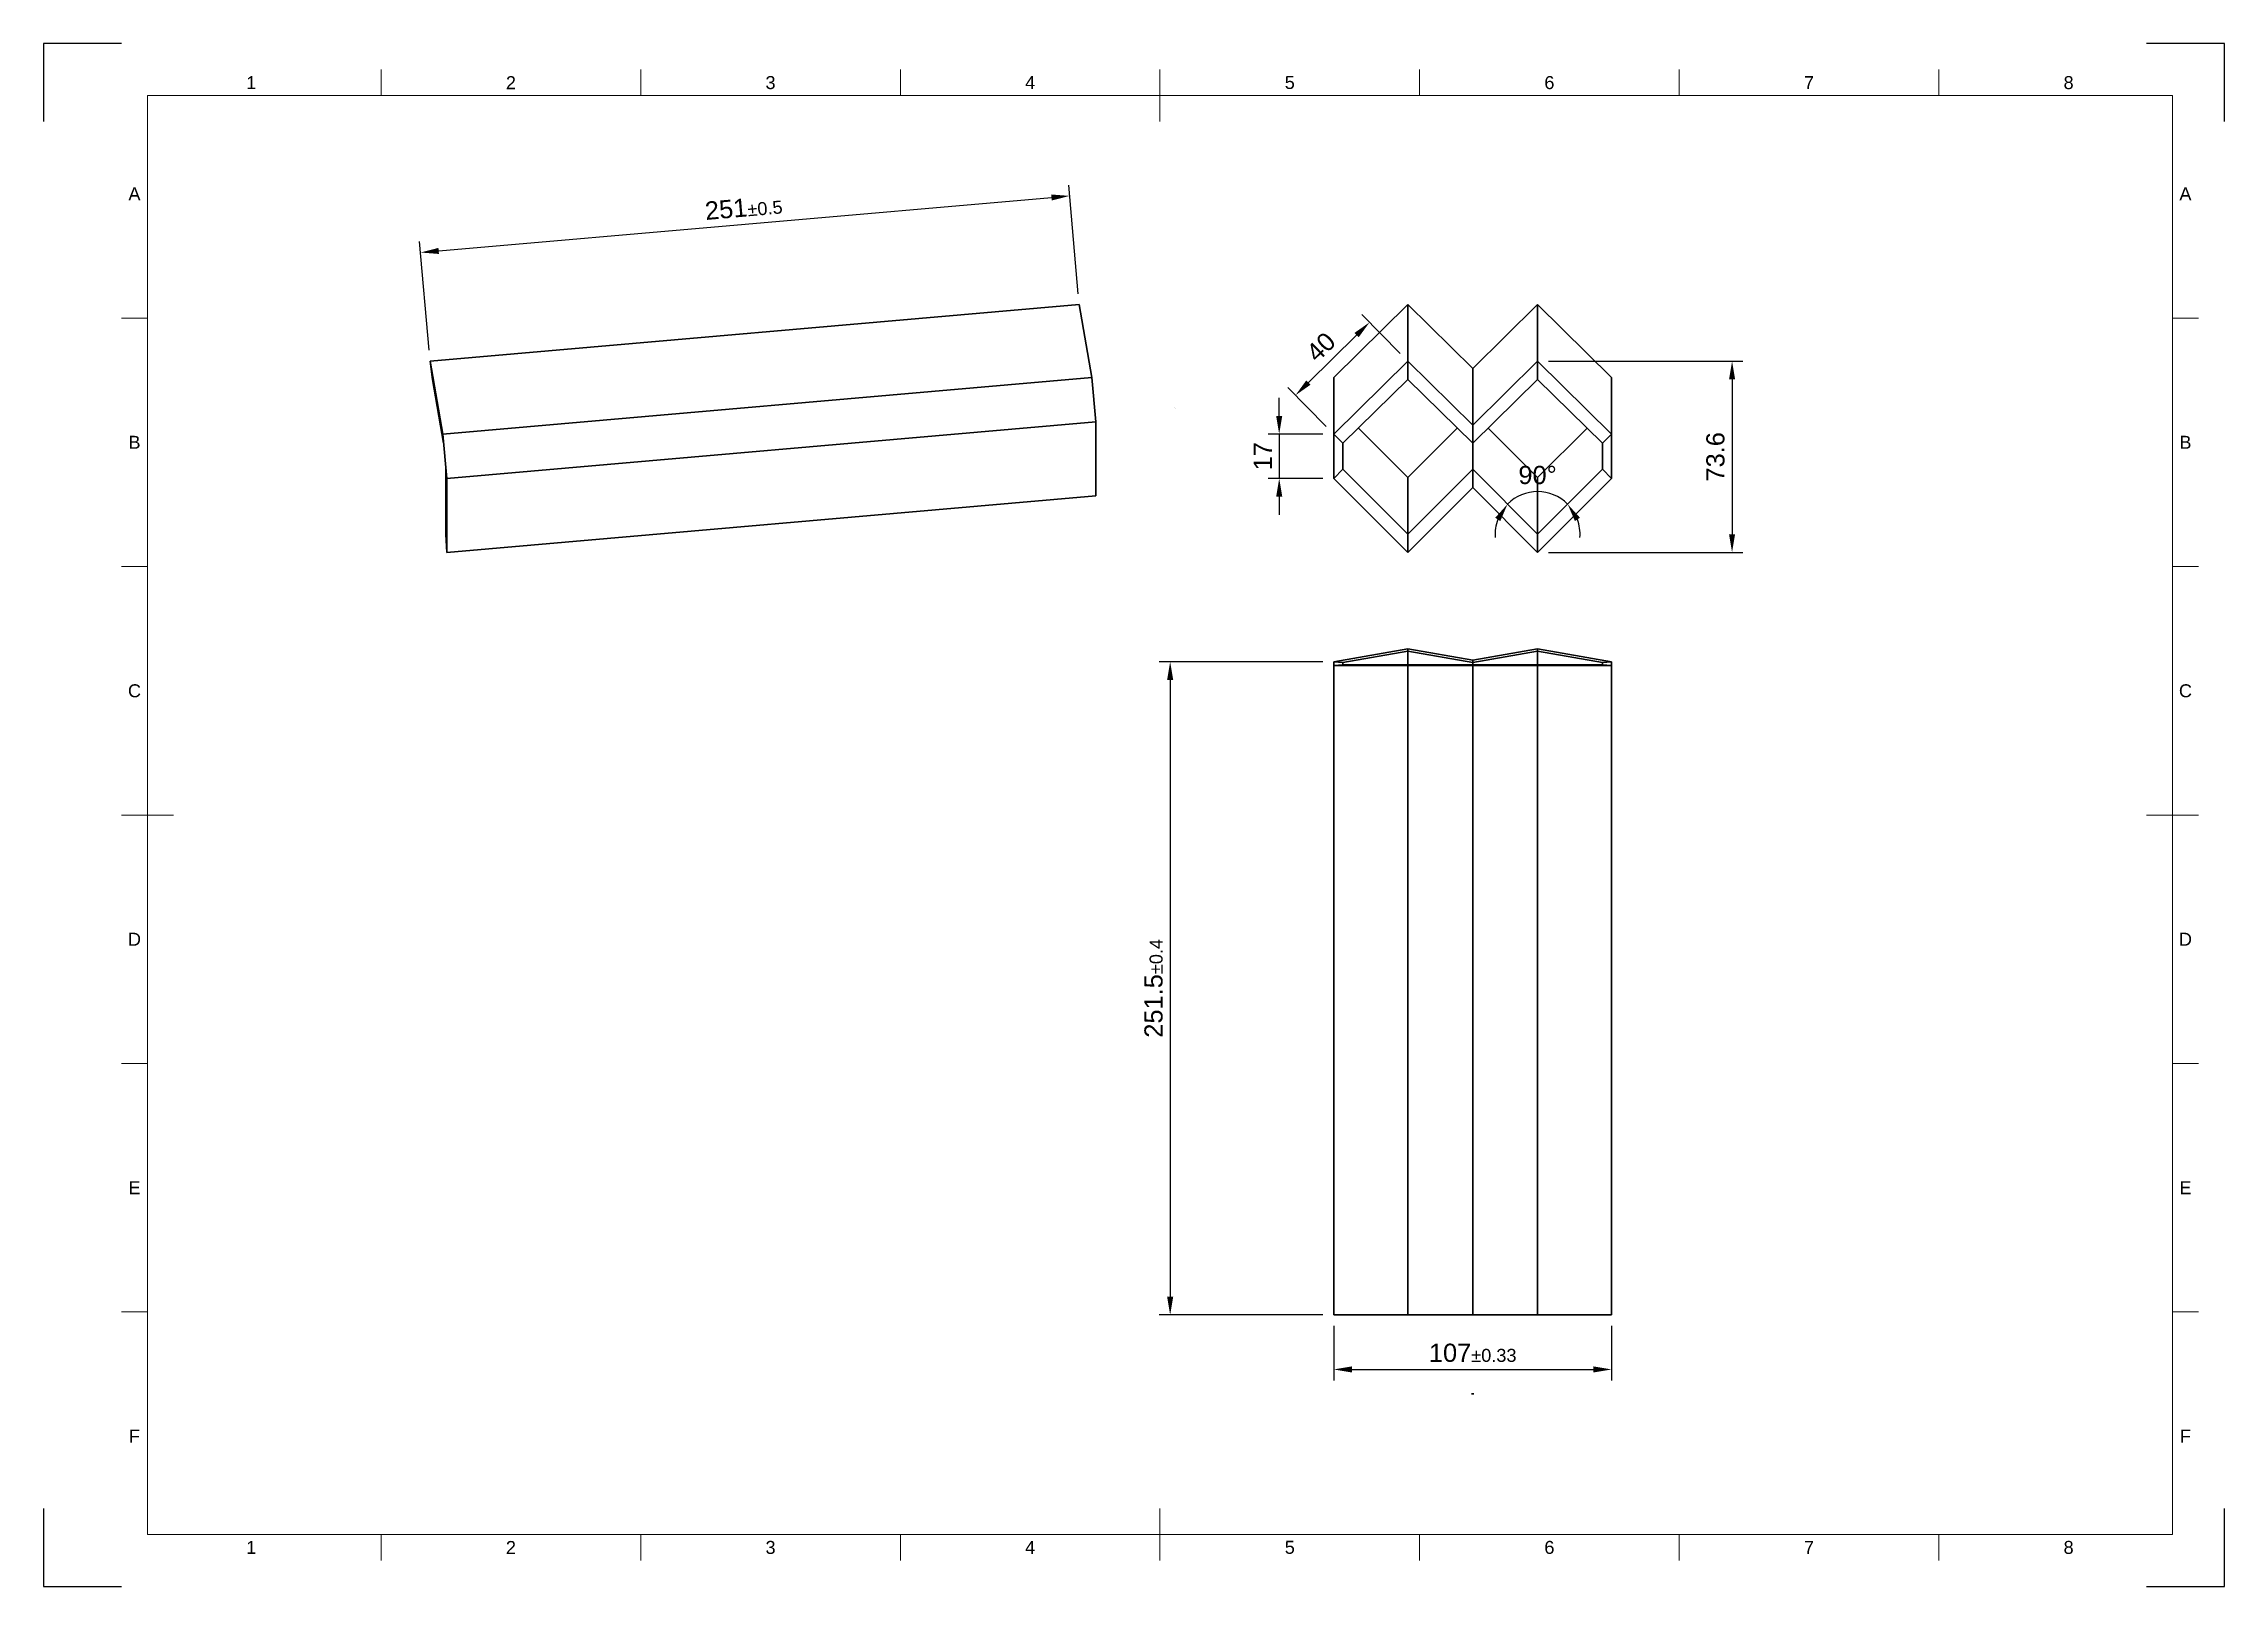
# Model space of a CAD drawing. Header units: millimetres. Extents: x 0 to 420, y 0 to 297.
import ezdxf
from ezdxf.enums import TextEntityAlignment as Align

# ---------------------------------------------------------------- set-up
doc = ezdxf.new("R2010")
doc.units = ezdxf.units.MM
doc.header["$LTSCALE"] = 0.75
for name, color, linetype, lineweight in [('BORDER', 7, 'Continuous', 18), ('FD_Dimensions', 7, 'Continuous', 18), ('Visible', 7, 'Continuous', 35)]:
    doc.layers.add(name, color=color, linetype=linetype, lineweight=lineweight)
doc.styles.add('FusionTitle', font='arial.ttf')
doc.styles.get("Standard").update_dxf_attribs({"font": 'arial.ttf'})
doc.dimstyles.new('Dim-ISO-25', dxfattribs={"dimtxt": 3.5, "dimasz": 3.5, "dimexe": 2.1, "dimexo": 2.1, "dimgap": 1.4, "dimtad": 1, "dimdsep": 46, "dimtxsty": 'Standard', "dimcen": 0, "dimazin": 2, "dimtp": 0.1, "dimtm": 0.1, "dimtfac": 0.714286, "dimtmove": 0, "dimatfit": 3, "dimfxl": 1, "dimarcsym": 0})

# ---------------------------------------------------------------- blocks, each defined once
blk = doc.blocks.new('ISO_A3_SHEET')
at = {"layer": 'BORDER'}
for p, q in [((65, 292), (65, 287)), ((115, 292), (115, 287)), ((165, 292), (165, 287)), ((215, 292), (215, 282)), ((265, 292), (265, 287)), ((315, 292), (315, 287)), ((365, 292), (365, 287)), ((410, 287), (20, 287)), ((20, 287), (20, 10)), ((410, 287), (410, 10)), ((15, 244.16666), (20, 244.16666)), ((415, 244.16666), (410, 244.16666)), ((15, 196.33333), (20, 196.33333)), ((415, 196.33333), (410, 196.33333)), ((15, 148.5), (25, 148.5)), ((415, 148.5), (405, 148.5)), ((15, 100.66667), (20, 100.66667)), ((415, 100.66667), (410, 100.66667)), ((15, 52.83334), (20, 52.83334)), ((415, 52.83334), (410, 52.83334)), ((215, 5), (215, 15)), ((20, 10), (410, 10)), ((65, 5), (65, 10)), ((115, 5), (115, 10)), ((165, 5), (165, 10)), ((265, 5), (265, 10)), ((315, 5), (315, 10)), ((365, 5), (365, 10))]:
    blk.add_line(p, q, dxfattribs=at)
at = {"layer": 'Defpoints'}
for p, q in [((15, 297), (0, 297)), ((0, 297), (0, 282)), ((420, 297), (405, 297)), ((420, 282), (420, 297)), ((0, 15), (0, 0)), ((420, 0), (420, 15)), ((0, 0), (15, 0)), ((405, 0), (420, 0))]:
    blk.add_line(p, q, dxfattribs=at)
at = {"layer": 'BORDER', "style": 'FusionTitle'}
for s, p in [('1', (40, 289.5)), ('2', (90, 289.5)), ('3', (140, 289.5)), ('4', (190, 289.5)), ('5', (240, 289.5)), ('6', (290, 289.5)), ('7', (340, 289.5)), ('8', (390, 289.5)), ('A', (17.5, 268.08333)), ('A', (412.5, 268.08333)), ('B', (17.5, 220.25)), ('B', (412.5, 220.25)), ('C', (17.5, 172.41667)), ('C', (412.5, 172.41667)), ('D', (17.5, 124.58334)), ('D', (412.5, 124.58334)), ('E', (17.5, 76.75001)), ('E', (412.5, 76.75001)), ('F', (17.5, 28.91668)), ('F', (412.5, 28.91668)), ('1', (40, 7.5)), ('2', (90, 7.5)), ('3', (140, 7.5)), ('4', (190, 7.5)), ('5', (240, 7.5)), ('6', (290, 7.5)), ('7', (340, 7.5)), ('8', (390, 7.5))]:
    blk.add_text(s, height=2.5, dxfattribs=at).set_placement(p, align=Align.MIDDLE)
blk = doc.blocks.new('*D12')
at = {"layer": 'Defpoints', "color": 0, "transparency": 16777216}
for p in [(287.729997, 235.867511), (287.729997, 199.043815), (325.182378, 199.043815)]:
    blk.add_point(p, dxfattribs=at)
at = {"layer": 'FD_Dimensions', "color": 0, "lineweight": -2, "transparency": 16777216}
for p, q in [((289.829997, 235.867511), (327.282378, 235.867511)), ((325.182378, 232.367511), (325.182378, 202.543815)), ((289.829997, 199.043815), (327.282378, 199.043815))]:
    blk.add_line(p, q, dxfattribs=at)
at = {"layer": 'FD_Dimensions', "color": 0, "transparency": 16777216}
for points in [[(324.599045, 232.367511), (325.765711, 232.367511), (325.182378, 235.867511)], [(324.599045, 202.543815), (325.765711, 202.543815), (325.182378, 199.043815)]]:
    blk.add_solid(points, dxfattribs=at)
at = {"layer": 'FD_Dimensions', "color": 0, "transparency": 16777216, "insert": (321.994179, 217.455663), "char_height": 3.5, "attachment_point": 5, "rotation": 90}
blk.add_mtext('73.6', dxfattribs=at)
blk = doc.blocks.new('*D13')
at = {"layer": 'Defpoints', "color": 0, "transparency": 16777216}
for p in [(248.465578, 178.001908), (216.965578, 52.26018), (248.465578, 52.26018)]:
    blk.add_point(p, dxfattribs=at)
at = {"layer": 'FD_Dimensions', "color": 0, "lineweight": -2, "transparency": 16777216}
for p, q in [((246.365578, 178.001908), (214.865578, 178.001908)), ((216.965578, 174.501908), (216.965578, 55.76018)), ((246.365578, 52.26018), (214.865578, 52.26018))]:
    blk.add_line(p, q, dxfattribs=at)
at = {"layer": 'FD_Dimensions', "color": 0, "transparency": 16777216}
for points in [[(216.382245, 174.501908), (217.548911, 174.501908), (216.965578, 178.001908)], [(216.382245, 55.76018), (217.548911, 55.76018), (216.965578, 52.26018)]]:
    blk.add_solid(points, dxfattribs=at)
at = {"layer": 'FD_Dimensions', "color": 0, "transparency": 16777216, "insert": (213.778572, 115.131044), "char_height": 3.5, "attachment_point": 5, "rotation": 90}
blk.add_mtext('251.5{\\H2.5;±0.4}', dxfattribs=at)
blk = doc.blocks.new('*D14')
at = {"layer": 'Defpoints', "color": 0, "transparency": 16777216}
for p in [(197.600265, 267.683195), (199.423711, 246.762511), (74.423711, 235.867511)]:
    blk.add_point(p, dxfattribs=at)
at = {"layer": 'FD_Dimensions', "color": 0, "lineweight": -2, "transparency": 16777216}
for p, q in [((199.241367, 248.854579), (197.41792, 269.775264)), ((76.087045, 257.092103), (194.113484, 267.379287)), ((74.241367, 237.959579), (72.41792, 258.880264))]:
    blk.add_line(p, q, dxfattribs=at)
at = {"layer": 'FD_Dimensions', "color": 0, "transparency": 16777216}
for points in [[(194.062833, 267.960418), (194.164135, 266.798157), (197.600265, 267.683195)], [(76.036394, 257.673233), (76.137697, 256.510973), (72.600265, 256.788195)]]:
    blk.add_solid(points, dxfattribs=at)
at = {"layer": 'FD_Dimensions', "color": 0, "transparency": 16777216, "insert": (134.823534, 265.410664), "char_height": 3.5, "attachment_point": 5, "rotation": 4.98132308}
blk.add_mtext('251{\\H2.5;±0.5}', dxfattribs=at)
blk = doc.blocks.new('*D15')
at = {"layer": 'Defpoints', "color": 0, "transparency": 16777216}
for p in [(248.465578, 52.26018), (301.994416, 52.26018), (301.994416, 41.76018)]:
    blk.add_point(p, dxfattribs=at)
at = {"layer": 'FD_Dimensions', "color": 0, "lineweight": -2, "transparency": 16777216}
for p, q in [((248.465578, 50.16018), (248.465578, 39.66018)), ((301.994416, 50.16018), (301.994416, 39.66018)), ((251.965578, 41.76018), (298.494416, 41.76018))]:
    blk.add_line(p, q, dxfattribs=at)
at = {"layer": 'FD_Dimensions', "color": 0, "transparency": 16777216}
for points in [[(251.965578, 42.343514), (251.965578, 41.176847), (248.465578, 41.76018)], [(298.494416, 42.343514), (298.494416, 41.176847), (301.994416, 41.76018)]]:
    blk.add_solid(points, dxfattribs=at)
at = {"layer": 'FD_Dimensions', "color": 0, "transparency": 16777216, "insert": (275.229997, 44.947186), "char_height": 3.5, "attachment_point": 5}
blk.add_mtext('107{\\H2.5;±0.33}', dxfattribs=at)
blk = doc.blocks.new('*D16')
at = {"layer": 'Defpoints', "color": 0, "transparency": 16777216}
for p in [(275.229997, 215.072653), (300.229997, 215.072653), (289.846639, 210.472068), (287.729997, 202.572653), (287.729997, 202.572653)]:
    blk.add_point(p, dxfattribs=at)
at = {"layer": 'FD_Dimensions', "color": 0, "lineweight": -2, "transparency": 16777216}
for start, end in [(45, 135), (159.712178, 184.424356), (355.575644, 20.287822)]:
    blk.add_arc((287.729997, 202.572653), 8.178076, start, end, dxfattribs=at)
at = {"layer": 'FD_Dimensions', "color": 0, "transparency": 16777216}
for points in [[(279.568077, 205.722948), (280.550456, 205.093629), (281.947224, 208.355426)], [(294.909538, 205.093629), (295.891917, 205.722948), (293.51277, 208.355426)]]:
    blk.add_solid(points, dxfattribs=at)
at = {"layer": 'FD_Dimensions', "color": 0, "transparency": 16777216, "insert": (287.729997, 213.937735), "char_height": 3.5, "attachment_point": 5}
blk.add_mtext('90°', dxfattribs=at)
blk = doc.blocks.new('*D17')
at = {"layer": 'Defpoints', "color": 0, "transparency": 16777216}
for p in [(262.729997, 235.867511), (241.097573, 229.298996), (248.465578, 221.818187)]:
    blk.add_point(p, dxfattribs=at)
at = {"layer": 'FD_Dimensions', "color": 0, "lineweight": -2, "transparency": 16777216}
for p, q in [((261.256396, 237.363673), (253.888391, 244.844482)), ((252.868389, 240.892318), (243.591176, 231.754998)), ((246.991977, 223.314349), (239.623972, 230.795158))]:
    blk.add_line(p, q, dxfattribs=at)
at = {"layer": 'FD_Dimensions', "color": 0, "transparency": 16777216}
for points in [[(252.459056, 241.307919), (253.277723, 240.476718), (255.361992, 243.34832)], [(243.181843, 232.170599), (244.00051, 231.339398), (241.097573, 229.298996)]]:
    blk.add_solid(points, dxfattribs=at)
at = {"layer": 'FD_Dimensions', "color": 0, "transparency": 16777216, "insert": (245.993414, 238.594266), "char_height": 3.5, "attachment_point": 5, "rotation": 44.56475147}
blk.add_mtext('40', dxfattribs=at)
blk = doc.blocks.new('*D18')
at = {"layer": 'Defpoints', "color": 0, "transparency": 16777216}
for p in [(248.465578, 221.818187), (237.965578, 213.308234), (248.465578, 213.308234)]:
    blk.add_point(p, dxfattribs=at)
at = {"layer": 'FD_Dimensions', "color": 0, "lineweight": -2, "transparency": 16777216}
for p, q in [((237.965578, 225.318187), (237.965578, 228.818187)), ((246.365578, 221.818187), (235.865578, 221.818187)), ((237.965578, 221.818187), (237.965578, 213.308234)), ((246.365578, 213.308234), (235.865578, 213.308234)), ((237.965578, 209.808234), (237.965578, 206.308234))]:
    blk.add_line(p, q, dxfattribs=at)
at = {"layer": 'FD_Dimensions', "color": 0, "transparency": 16777216}
for points in [[(237.382245, 225.318187), (238.548911, 225.318187), (237.965578, 221.818187)], [(237.382245, 209.808234), (238.548911, 209.808234), (237.965578, 213.308234)]]:
    blk.add_solid(points, dxfattribs=at)
at = {"layer": 'FD_Dimensions', "color": 0, "transparency": 16777216, "insert": (234.808415, 217.56321), "char_height": 3.5, "attachment_point": 5, "rotation": 90}
blk.add_mtext('17', dxfattribs=at)

msp = doc.modelspace()

# ---------------------------------------------------------------- linework, layer by layer
at = {"layer": 'Visible', "extrusion": (0, 1, 0)}
for p, q in [((199.424, 246.763), (74.424, 235.868)), ((199.424, 246.763), (201.892, 232.713)), ((248.466, 232.713), (262.73, 246.763)), ((262.73, 246.763), (275.23, 234.451)), ((262.73, 246.763), (262.73, 235.868)), ((275.23, 234.451), (287.73, 246.763)), ((287.73, 246.763), (287.73, 235.868)), ((287.73, 246.763), (301.994, 232.713)), ((74.424, 235.868), (76.892, 221.818)), ((74.883, 232.365), (74.424, 235.868)), ((248.466, 221.818), (262.73, 235.868)), ((262.73, 235.868), (275.23, 223.556)), ((262.73, 232.365), (262.73, 235.868)), ((275.23, 223.556), (287.73, 235.868)), ((287.73, 235.868), (301.994, 221.818)), ((287.73, 232.365), (287.73, 235.868)), ((74.883, 232.365), (77.045, 220.054)), ((201.892, 232.713), (76.892, 221.818)), ((201.892, 232.713), (202.633, 224.203)), ((248.466, 232.713), (248.466, 221.818)), ((250.23, 220.054), (262.73, 232.365)), ((262.73, 232.365), (275.23, 220.054)), ((275.23, 234.451), (275.23, 223.556)), ((275.23, 220.054), (287.73, 232.365)), ((287.73, 232.365), (300.23, 220.054)), ((301.994, 232.713), (301.994, 221.818)), ((217.821, 226.907), (217.823, 226.877)), ((217.821, 226.907), (217.821, 226.87)), ((202.633, 224.203), (77.633, 213.308)), ((202.633, 209.939), (202.633, 224.203)), ((253.209, 222.988), (262.73, 213.468)), ((262.73, 213.468), (272.251, 222.988)), ((275.23, 223.556), (275.23, 220.054)), ((278.209, 222.988), (287.73, 213.468)), ((287.73, 213.468), (297.251, 222.988)), ((76.892, 221.818), (77.633, 213.308)), ((248.466, 221.818), (248.466, 213.308)), ((250.23, 220.054), (248.466, 221.818)), ((250.23, 220.054), (250.23, 215.073)), ((275.23, 220.054), (275.23, 215.073)), ((300.23, 220.054), (301.994, 221.818)), ((300.23, 220.054), (300.23, 215.073)), ((301.994, 221.818), (301.994, 213.308)), ((77.479, 202.573), (77.479, 215.073)), ((248.466, 213.308), (250.23, 215.073)), ((250.23, 215.073), (262.73, 202.573)), ((262.73, 202.573), (275.23, 215.073)), ((275.23, 215.073), (287.73, 202.573)), ((275.23, 211.544), (275.23, 215.073)), ((287.73, 202.573), (300.23, 215.073)), ((300.23, 215.073), (301.994, 213.308)), ((77.633, 199.044), (77.633, 213.308)), ((248.466, 213.308), (262.73, 199.044)), ((262.73, 213.468), (262.73, 202.573)), ((262.73, 199.044), (275.23, 211.544)), ((275.23, 211.544), (287.73, 199.044)), ((287.73, 213.468), (287.73, 202.573)), ((287.73, 199.044), (301.994, 213.308)), ((202.633, 209.939), (77.633, 199.044)), ((77.479, 202.573), (77.633, 199.044)), ((262.73, 202.573), (262.73, 199.044)), ((287.73, 202.573), (287.73, 199.044))]:
    msp.add_line(p, q, dxfattribs=at)
at = {"layer": 'Visible', "extrusion": (0, 2.966e-13, -1)}
for p, q in [((248.466, 178.002), (262.73, 180.47)), ((248.466, 178.002), (248.466, 177.26)), ((250.23, 177.848), (248.466, 178.002)), ((248.466, 177.26), (250.23, 177.414)), ((248.466, 177.26), (262.73, 177.26)), ((248.466, 52.26), (248.466, 177.26)), ((250.23, 177.848), (262.73, 180.011)), ((250.23, 177.848), (250.23, 177.414)), ((250.23, 177.414), (262.73, 177.414)), ((262.73, 180.47), (275.23, 178.307)), ((262.73, 180.011), (262.73, 180.47)), ((262.73, 180.011), (275.23, 177.848)), ((262.73, 177.414), (262.73, 180.011)), ((262.73, 177.414), (275.23, 177.414)), ((262.73, 177.414), (262.73, 177.26)), ((262.73, 177.26), (275.23, 177.26)), ((262.73, 52.26), (262.73, 177.26)), ((275.23, 178.307), (287.73, 180.47)), ((275.23, 177.848), (287.73, 180.011)), ((275.23, 178.307), (275.23, 177.848)), ((275.23, 177.414), (275.23, 177.848)), ((275.23, 177.414), (287.73, 177.414)), ((275.23, 177.26), (275.23, 177.414)), ((275.23, 52.26), (275.23, 177.26)), ((275.23, 177.26), (287.73, 177.26)), ((287.73, 180.47), (301.994, 178.002)), ((287.73, 180.011), (287.73, 180.47)), ((287.73, 177.414), (287.73, 180.011)), ((287.73, 180.011), (300.23, 177.848)), ((287.73, 177.414), (300.23, 177.414)), ((287.73, 177.414), (287.73, 177.26)), ((287.73, 52.26), (287.73, 177.26)), ((287.73, 177.26), (301.994, 177.26)), ((300.23, 177.848), (301.994, 178.002)), ((300.23, 177.848), (300.23, 177.414)), ((300.23, 177.414), (301.994, 177.26)), ((301.994, 178.002), (301.994, 177.26)), ((301.994, 52.26), (301.994, 177.26)), ((248.466, 52.26), (262.73, 52.26)), ((262.73, 52.26), (275.23, 52.26)), ((275.23, 52.26), (287.73, 52.26)), ((287.73, 52.26), (301.994, 52.26)), ((275.23, 37.072), (275.23, 37.072)), ((275.23, 37.072), (275.23, 37.07)), ((275.23, 37.072), (275.23, 37.07)), ((275.23, 37.072), (275.23, 37.072))]:
    msp.add_line(p, q, dxfattribs=at)
at = {"layer": 'Visible'}
for points in [[(217.821, 226.87), (217.822, 226.872), (217.823, 226.875), (217.823, 226.877)], [(275.027, 37.072), (275.095, 37.072), (275.163, 37.072), (275.23, 37.072)], [(275.23, 37.07), (275.162, 37.071), (275.094, 37.071), (275.027, 37.072)], [(275.23, 37.07), (275.23, 37.071), (275.23, 37.071), (275.23, 37.072)], [(275.433, 37.072), (275.366, 37.071), (275.298, 37.071), (275.23, 37.07)], [(275.23, 37.072), (275.297, 37.072), (275.365, 37.072), (275.433, 37.072)], [(275.23, 37.072), (275.23, 37.071), (275.23, 37.071), (275.23, 37.07)]]:
    msp.add_open_spline(points, degree=3, dxfattribs=at)

# ---------------------------------------------------------------- block references
at = {"layer": 'BORDER'}
msp.add_blockref('ISO_A3_SHEET', (0, 0), dxfattribs=at)

# ---------------------------------------------------------------- dimensions: what is measured, and where the dimension line sits
at = {"layer": 'FD_Dimensions'}
for p1, p2, distance, override, picture, middle in [((74.424, 235.868), (199.424, 246.763), 21, {"dimgap": 1.4, "dimdec": 0, "dimlfac": 2, "dimclrd": 0, "dimclre": 0, "dimtol": 1, "dimlim": 0, "dimtp": 0.5, "dimtm": 0.5}, '*D14', (134.824, 265.411)), ((262.73, 235.868), (248.466, 221.818), -10.5, {"dimdec": 0, "dimlfac": 2, "dimclrd": 0, "dimclre": 0}, '*D17', (245.993, 238.594)), ((287.73, 235.868), (287.73, 199.044), 37.452, {"dimdec": 1, "dimlfac": 2, "dimclrd": 0, "dimclre": 0}, '*D12', (321.994, 217.456)), ((248.466, 221.818), (248.466, 213.308), -10.5, {"dimdec": 0, "dimlfac": 2, "dimclrd": 0, "dimclre": 0}, '*D18', (234.808, 217.563)), ((248.466, 178.002), (248.466, 52.26), -31.5, {"dimgap": 1.4, "dimdec": 1, "dimlfac": 2, "dimclrd": 0, "dimclre": 0, "dimtol": 1, "dimlim": 0, "dimtp": 0.4, "dimtm": 0.4}, '*D13', (213.779, 115.131)), ((248.466, 52.26), (301.994, 52.26), -10.5, {"dimgap": 1.4, "dimdec": 0, "dimlfac": 2, "dimclrd": 0, "dimclre": 0, "dimtol": 1, "dimlim": 0, "dimtp": 0.33, "dimtm": 0.33}, '*D15', (275.23, 44.947))]:
    dim = msp.add_aligned_dim(p1=p1, p2=p2, distance=distance, dimstyle='Dim-ISO-25', override=override, dxfattribs=at)
    dim.commit()
    dim.dimension.update_dxf_attribs({"geometry": picture, "text_midpoint": middle})
dim = msp.add_angular_dim_2l(base=(289.847, 210.472), line1=((287.73, 202.573), (300.23, 215.073)), line2=((275.23, 215.073), (287.73, 202.573)), dimstyle='Dim-ISO-25', override={"dimlfac": 1, "dimpost": ''}, dxfattribs=at)
dim.commit()
dim.dimension.update_dxf_attribs({"geometry": '*D16', "text_midpoint": (287.73, 213.938)})

doc.saveas('drawing.dxf')
